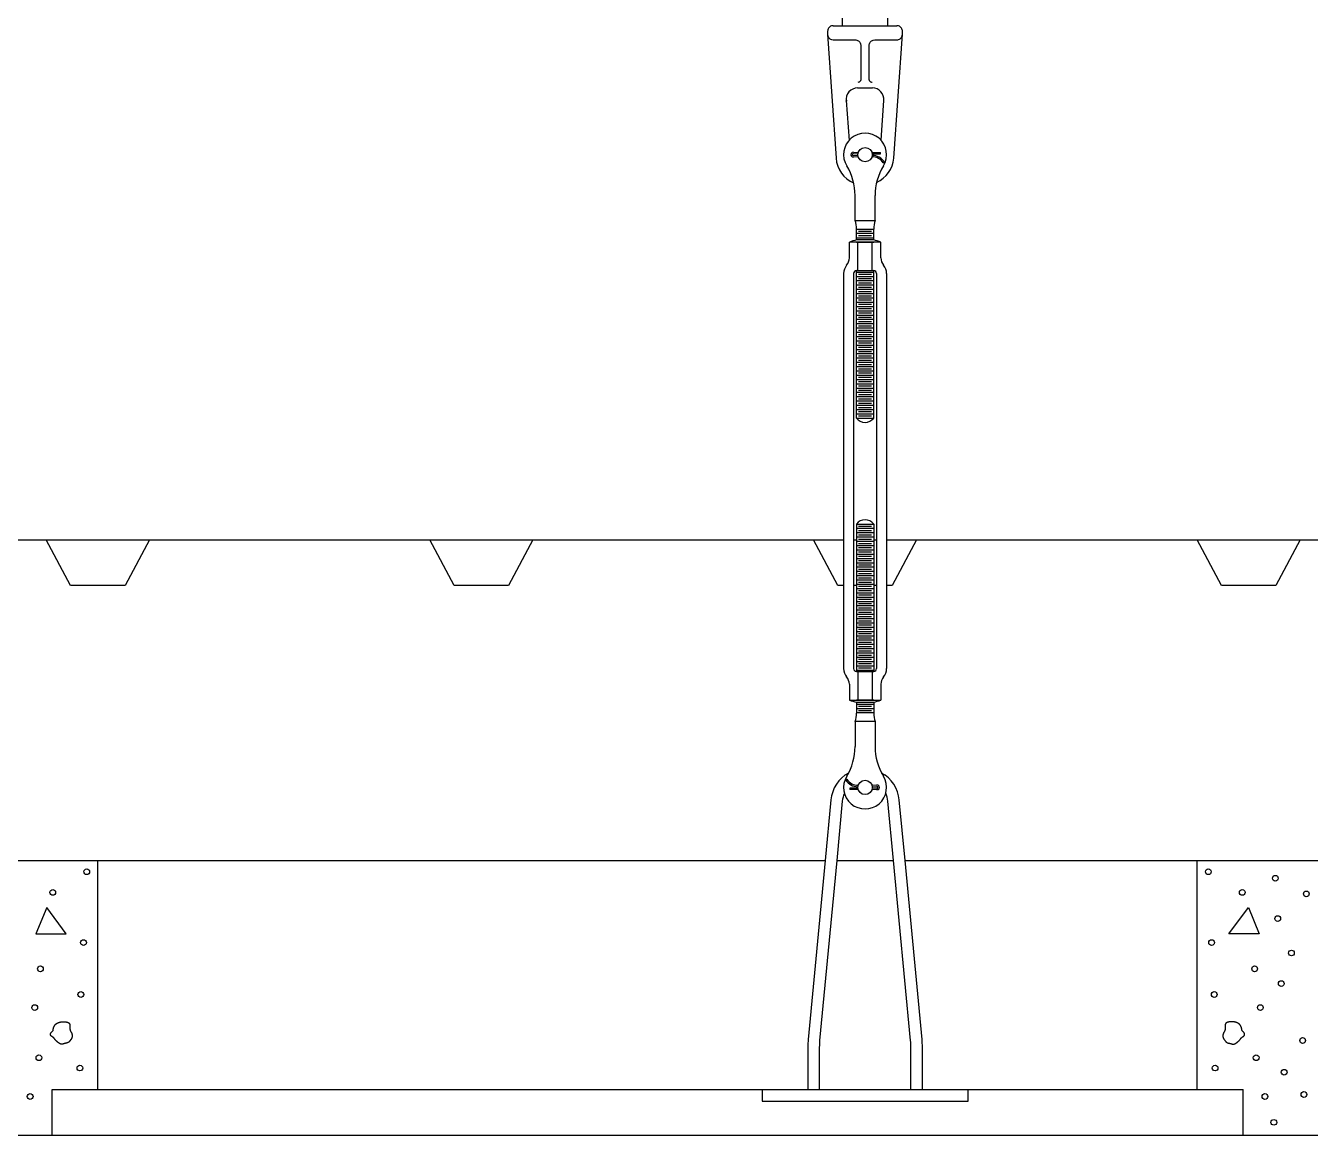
# Model space of a CAD drawing. Extents: x -63 to 400, y -73 to 137.
# Drawn here: x 57.1 to 113.2, y -50.2 to -1.8 of the extents above; entities that cross this region are included whole.
import ezdxf

# ---------------------------------------------------------------- set-up
doc = ezdxf.new("R2010")
doc.units = 0
doc.header["$MEASUREMENT"] = 0
doc.layers.add('2', color=7, linetype='Continuous')

msp = doc.modelspace()

# ---------------------------------------------------------------- linework, layer by layer
at = {"layer": '2', "color": 5, "linetype": 'Continuous'}
for p, q in [((92.782, -1.795), (92.785, 70.015)), ((94.763, -1.795), (94.766, 70.015)), ((92.144, -1.97), (92.133, -2.042)), ((92.133, -2.042), (92.133, -2.161)), ((92.133, -2.161), (92.136, -2.197)), ((92.133, -2.161), (92.509, -7.58)), ((92.136, -2.197), (92.144, -2.234)), ((92.158, -1.933), (92.144, -1.97)), ((92.144, -2.234), (92.158, -2.27)), ((92.179, -1.898), (92.158, -1.933)), ((92.206, -1.867), (92.179, -1.898)), ((92.237, -1.841), (92.206, -1.867)), ((92.271, -1.82), (92.237, -1.841)), ((92.308, -1.806), (92.271, -1.82)), ((92.345, -1.797), (92.308, -1.806)), ((92.381, -1.795), (92.345, -1.797)), ((92.381, -1.795), (95.164, -1.795)), ((95.028, -7.577), (95.412, -2.161)), ((95.237, -1.806), (95.164, -1.795)), ((95.273, -1.82), (95.237, -1.806)), ((95.308, -1.841), (95.273, -1.82)), ((95.339, -1.867), (95.308, -1.841)), ((95.365, -1.898), (95.339, -1.867)), ((95.386, -1.933), (95.365, -1.898)), ((95.401, -1.97), (95.386, -1.933)), ((95.386, -2.27), (95.401, -2.234)), ((95.409, -2.006), (95.401, -1.97)), ((95.401, -2.234), (95.412, -2.161)), ((95.412, -2.042), (95.409, -2.006)), ((95.412, -2.161), (95.412, -2.042)), ((92.158, -2.27), (92.179, -2.305)), ((92.179, -2.305), (92.206, -2.336)), ((92.206, -2.336), (92.237, -2.363)), ((92.237, -2.363), (92.271, -2.383)), ((92.271, -2.383), (92.308, -2.398)), ((92.308, -2.398), (92.381, -2.409)), ((92.381, -2.409), (93.339, -2.409)), ((93.339, -2.409), (93.375, -2.411)), ((93.375, -2.411), (93.412, -2.42)), ((93.412, -2.42), (93.448, -2.434)), ((93.448, -2.434), (93.483, -2.455)), ((93.483, -2.455), (93.514, -2.481)), ((93.514, -2.481), (93.54, -2.513)), ((93.54, -2.513), (93.561, -2.547)), ((93.561, -2.547), (93.576, -2.584)), ((93.576, -2.584), (93.587, -2.656)), ((93.587, -2.656), (93.587, -4.147)), ((93.958, -2.656), (93.96, -2.621)), ((93.958, -4.147), (93.958, -2.656)), ((93.96, -2.621), (93.969, -2.584)), ((93.969, -2.584), (93.983, -2.547)), ((93.983, -2.547), (94.004, -2.513)), ((94.004, -2.513), (94.031, -2.481)), ((94.031, -2.481), (94.062, -2.455)), ((94.062, -2.455), (94.096, -2.434)), ((94.096, -2.434), (94.133, -2.42)), ((94.133, -2.42), (94.206, -2.409)), ((94.206, -2.409), (95.164, -2.409)), ((95.164, -2.409), (95.2, -2.406)), ((95.2, -2.406), (95.237, -2.398)), ((95.237, -2.398), (95.273, -2.383)), ((95.273, -2.383), (95.308, -2.363)), ((95.308, -2.363), (95.339, -2.336)), ((95.339, -2.336), (95.365, -2.305)), ((95.365, -2.305), (95.386, -2.27)), ((93.499, -4.265), (93.463, -4.271)), ((93.517, -4.258), (93.499, -4.265)), ((93.535, -4.248), (93.517, -4.258)), ((93.55, -4.235), (93.535, -4.248)), ((93.564, -4.219), (93.55, -4.235)), ((93.574, -4.202), (93.564, -4.219)), ((93.581, -4.184), (93.574, -4.202)), ((93.585, -4.165), (93.581, -4.184)), ((93.587, -4.147), (93.585, -4.165)), ((93.963, -4.184), (93.958, -4.147)), ((93.971, -4.202), (93.963, -4.184)), ((93.981, -4.219), (93.971, -4.202)), ((93.994, -4.235), (93.981, -4.219)), ((94.01, -4.248), (93.994, -4.235)), ((94.027, -4.258), (94.01, -4.248)), ((94.045, -4.265), (94.027, -4.258)), ((94.064, -4.27), (94.045, -4.265)), ((94.082, -4.271), (94.064, -4.27)), ((93.447, -4.513), (94.099, -4.513)), ((92.956, -5.087), (92.956, -5.056)), ((92.956, -5.056), (93.074, -6.803)), ((94.472, -6.798), (94.592, -5.056)), ((93.263, -7.378), (93.464, -7.394)), ((93.464, -7.456), (93.263, -7.472)), ((93.268, -7.316), (93.477, -7.332)), ((93.477, -7.517), (93.268, -7.534)), ((94.074, -7.332), (94.449, -7.332)), ((94.086, -7.395), (94.449, -7.395)), ((94.449, -7.395), (94.449, -7.332)), ((94.566, -7.787), (94.62, -7.756)), ((93.338, -10.3), (93.338, -9.21)), ((94.213, -10.3), (94.213, -9.21)), ((93.338, -10.3), (94.213, -10.3)), ((93.4, -10.675), (94.15, -10.675)), ((93.4, -11.149), (93.4, -10.675)), ((93.4, -10.857), (94.15, -10.857)), ((93.4, -11.05), (94.15, -11.05)), ((94.15, -11.149), (93.4, -11.149)), ((93.494, -10.769), (94.056, -10.769)), ((93.494, -10.956), (94.056, -10.956)), ((94.15, -11.149), (94.15, -10.675)), ((94.463, -11.237), (93.088, -11.237)), ((93.088, -11.928), (93.088, -11.237)), ((93.4, -11.237), (94.15, -11.237)), ((93.463, -12.487), (93.463, -11.237)), ((94.088, -12.487), (94.088, -11.237)), ((94.463, -11.928), (94.463, -11.237)), ((92.838, -12.612), (92.838, -29.862)), ((93.275, -12.612), (93.275, -29.862)), ((93.4, -18.925), (93.4, -12.487)), ((93.4, -12.487), (94.15, -12.487)), ((93.4, -12.55), (94.15, -12.55)), ((93.4, -12.737), (94.15, -12.737)), ((93.494, -12.644), (94.056, -12.644)), ((93.494, -12.831), (94.056, -12.831)), ((94.15, -18.925), (94.15, -12.487)), ((94.275, -12.612), (94.275, -29.862)), ((94.713, -12.612), (94.713, -29.862)), ((93.4, -12.925), (94.15, -12.925)), ((93.4, -13.112), (94.15, -13.112)), ((93.4, -13.3), (94.15, -13.3)), ((93.494, -13.019), (94.056, -13.019)), ((93.494, -13.206), (94.056, -13.206)), ((93.494, -13.394), (94.056, -13.394)), ((93.4, -13.487), (94.15, -13.487)), ((93.4, -13.675), (94.15, -13.675)), ((93.4, -13.862), (94.15, -13.862)), ((93.494, -13.581), (94.056, -13.581)), ((93.494, -13.769), (94.056, -13.769)), ((93.494, -13.956), (94.056, -13.956)), ((93.4, -14.05), (94.15, -14.05)), ((93.4, -14.237), (94.15, -14.237)), ((93.4, -14.425), (94.15, -14.425)), ((93.494, -14.144), (94.056, -14.144)), ((93.494, -14.331), (94.056, -14.331)), ((93.494, -14.519), (94.056, -14.519)), ((93.4, -14.612), (94.15, -14.612)), ((93.4, -14.8), (94.15, -14.8)), ((93.4, -14.987), (94.15, -14.987)), ((93.494, -14.706), (94.056, -14.706)), ((93.494, -14.894), (94.056, -14.894)), ((93.494, -15.081), (94.056, -15.081)), ((93.4, -15.175), (94.15, -15.175)), ((93.4, -15.362), (94.15, -15.362)), ((93.4, -15.55), (94.15, -15.55)), ((93.494, -15.269), (94.056, -15.269)), ((93.494, -15.456), (94.056, -15.456)), ((93.494, -15.644), (94.056, -15.644)), ((93.4, -15.737), (94.15, -15.737)), ((93.4, -15.925), (94.15, -15.925)), ((93.4, -16.112), (94.15, -16.112)), ((93.494, -15.831), (94.056, -15.831)), ((93.494, -16.019), (94.056, -16.019)), ((93.494, -16.206), (94.056, -16.206)), ((93.4, -16.3), (94.15, -16.3)), ((93.4, -16.487), (94.15, -16.487)), ((93.4, -16.675), (94.15, -16.675)), ((93.494, -16.394), (94.056, -16.394)), ((93.494, -16.581), (94.056, -16.581)), ((93.494, -16.769), (94.056, -16.769)), ((93.4, -16.862), (94.15, -16.862)), ((93.4, -17.05), (94.15, -17.05)), ((93.4, -17.237), (94.15, -17.237)), ((93.494, -16.956), (94.056, -16.956)), ((93.494, -17.144), (94.056, -17.144)), ((93.494, -17.331), (94.056, -17.331)), ((93.4, -17.425), (94.15, -17.425)), ((93.4, -17.612), (94.15, -17.612)), ((93.4, -17.8), (94.15, -17.8)), ((93.494, -17.519), (94.056, -17.519)), ((93.494, -17.706), (94.056, -17.706)), ((93.494, -17.894), (94.056, -17.894)), ((93.4, -17.987), (94.15, -17.987)), ((93.4, -18.175), (94.15, -18.175)), ((93.4, -18.362), (94.15, -18.362)), ((93.494, -18.081), (94.056, -18.081)), ((93.494, -18.269), (94.056, -18.269)), ((93.494, -18.456), (94.056, -18.456)), ((93.4, -18.55), (94.15, -18.55)), ((93.4, -18.737), (94.15, -18.737)), ((93.4, -18.925), (94.15, -18.925)), ((93.494, -18.644), (94.056, -18.644)), ((93.494, -18.831), (94.056, -18.831)), ((93.4, -23.55), (93.4, -29.987)), ((93.4, -23.55), (94.15, -23.55)), ((94.15, -23.55), (94.15, -29.987)), ((93.4, -23.737), (94.15, -23.737)), ((93.4, -23.925), (94.15, -23.925)), ((93.4, -24.112), (94.15, -24.112)), ((93.494, -23.644), (94.056, -23.644)), ((93.494, -23.831), (94.056, -23.831)), ((93.494, -24.019), (94.056, -24.019)), ((27.713, -24.235), (92.838, -24.235)), ((59.088, -26.235), (58.025, -24.235)), ((62.525, -24.235), (61.463, -26.235)), ((75.838, -26.235), (74.775, -24.235)), ((79.275, -24.235), (78.213, -26.235)), ((92.588, -26.235), (91.525, -24.235)), ((93.275, -24.235), (93.4, -24.235)), ((93.4, -24.3), (94.15, -24.3)), ((93.4, -24.487), (94.15, -24.487)), ((93.4, -24.675), (94.15, -24.675)), ((93.494, -24.206), (94.056, -24.206)), ((93.494, -24.394), (94.056, -24.394)), ((93.494, -24.581), (94.056, -24.581)), ((94.15, -24.235), (94.275, -24.235)), ((94.713, -24.235), (162.588, -24.235)), ((96.025, -24.235), (94.963, -26.235)), ((109.338, -26.235), (108.275, -24.235)), ((112.775, -24.235), (111.713, -26.235)), ((93.4, -24.862), (94.15, -24.862)), ((93.4, -25.05), (94.15, -25.05)), ((93.4, -25.237), (94.15, -25.237)), ((93.494, -24.769), (94.056, -24.769)), ((93.494, -24.956), (94.056, -24.956)), ((93.494, -25.144), (94.056, -25.144)), ((93.4, -25.425), (94.15, -25.425)), ((93.4, -25.612), (94.15, -25.612)), ((93.4, -25.8), (94.15, -25.8)), ((93.494, -25.331), (94.056, -25.331)), ((93.494, -25.519), (94.056, -25.519)), ((93.494, -25.706), (94.056, -25.706)), ((61.463, -26.235), (59.088, -26.235)), ((78.213, -26.235), (75.838, -26.235)), ((92.838, -26.235), (92.588, -26.235)), ((93.4, -26.237), (93.275, -26.237)), ((93.4, -25.987), (94.15, -25.987)), ((93.4, -26.175), (94.15, -26.175)), ((93.494, -25.894), (94.056, -25.894)), ((93.494, -26.081), (94.056, -26.081)), ((93.494, -26.269), (94.056, -26.269)), ((94.275, -26.237), (94.15, -26.237)), ((94.963, -26.235), (94.713, -26.235)), ((111.713, -26.235), (109.338, -26.235)), ((93.4, -26.362), (94.15, -26.362)), ((93.4, -26.55), (94.15, -26.55)), ((93.4, -26.737), (94.15, -26.737)), ((93.494, -26.456), (94.056, -26.456)), ((93.494, -26.644), (94.056, -26.644)), ((93.494, -26.831), (94.056, -26.831)), ((93.4, -26.925), (94.15, -26.925)), ((93.4, -27.112), (94.15, -27.112)), ((93.4, -27.3), (94.15, -27.3)), ((93.494, -27.019), (94.056, -27.019)), ((93.494, -27.206), (94.056, -27.206)), ((93.494, -27.394), (94.056, -27.394)), ((93.4, -27.487), (94.15, -27.487)), ((93.4, -27.675), (94.15, -27.675)), ((93.4, -27.862), (94.15, -27.862)), ((93.494, -27.581), (94.056, -27.581)), ((93.494, -27.769), (94.056, -27.769)), ((93.494, -27.956), (94.056, -27.956)), ((93.4, -28.05), (94.15, -28.05)), ((93.4, -28.237), (94.15, -28.237)), ((93.4, -28.425), (94.15, -28.425)), ((93.494, -28.144), (94.056, -28.144)), ((93.494, -28.331), (94.056, -28.331)), ((93.494, -28.519), (94.056, -28.519)), ((93.4, -28.612), (94.15, -28.612)), ((93.4, -28.8), (94.15, -28.8)), ((93.4, -28.987), (94.15, -28.987)), ((93.494, -28.706), (94.056, -28.706)), ((93.494, -28.894), (94.056, -28.894)), ((93.494, -29.081), (94.056, -29.081)), ((93.4, -29.175), (94.15, -29.175)), ((93.4, -29.362), (94.15, -29.362)), ((93.4, -29.55), (94.15, -29.55)), ((93.494, -29.269), (94.056, -29.269)), ((93.494, -29.456), (94.056, -29.456)), ((93.494, -29.644), (94.056, -29.644)), ((93.4, -29.737), (94.15, -29.737)), ((93.4, -29.925), (94.15, -29.925)), ((93.4, -29.987), (94.15, -29.987)), ((93.463, -29.987), (93.463, -31.237)), ((93.494, -29.831), (94.056, -29.831)), ((94.088, -29.987), (94.088, -31.237)), ((93.088, -30.547), (93.088, -31.237)), ((94.463, -30.547), (94.463, -31.237)), ((93.088, -31.237), (94.463, -31.237)), ((94.15, -31.237), (93.4, -31.237)), ((93.4, -31.326), (93.4, -31.8)), ((93.4, -31.326), (94.15, -31.326)), ((94.15, -31.326), (94.15, -31.8)), ((94.15, -31.425), (93.4, -31.425)), ((94.15, -31.617), (93.4, -31.617)), ((94.15, -31.8), (93.4, -31.8)), ((94.056, -31.519), (93.494, -31.519)), ((94.056, -31.706), (93.494, -31.706)), ((93.338, -32.175), (93.338, -33.264)), ((94.213, -32.175), (93.338, -32.175)), ((94.213, -32.175), (94.213, -33.264)), ((92.984, -34.687), (92.931, -34.719)), ((93.464, -35.08), (93.102, -35.08)), ((93.102, -35.08), (93.102, -35.142)), ((93.477, -35.142), (93.102, -35.142)), ((94.074, -34.957), (94.282, -34.941)), ((94.282, -35.159), (94.074, -35.142)), ((94.086, -35.019), (94.287, -35.003)), ((94.287, -35.097), (94.086, -35.081)), ((92.283, -35.598), (92.033, -38.24)), ((92.781, -35.646), (92.535, -38.24)), ((95.018, -38.24), (94.772, -35.646)), ((95.52, -38.24), (95.27, -35.598)), ((28.521, -38.237), (92.033, -38.237)), ((60.277, -48.237), (60.277, -38.237)), ((92.033, -38.24), (91.292, -46.052)), ((92.535, -38.24), (91.79, -46.099)), ((92.535, -38.237), (95.018, -38.237)), ((95.763, -46.099), (95.018, -38.24)), ((95.52, -38.237), (161.783, -38.237)), ((96.261, -46.052), (95.52, -38.24)), ((108.277, -48.237), (108.277, -38.237)), ((58.046, -40.298), (57.575, -41.448)), ((58.897, -41.448), (58.046, -40.298)), ((109.656, -41.448), (110.508, -40.298)), ((110.508, -40.298), (110.978, -41.448)), ((57.575, -41.448), (58.897, -41.448)), ((110.978, -41.448), (109.656, -41.448)), ((91.277, -46.382), (91.277, -48.24)), ((91.777, -46.382), (91.777, -48.24)), ((95.777, -48.24), (95.777, -46.382)), ((96.277, -48.24), (96.277, -46.382)), ((58.277, -48.237), (110.277, -48.237)), ((58.277, -50.237), (58.277, -48.237)), ((89.277, -48.24), (89.277, -48.74)), ((89.277, -48.74), (98.277, -48.74)), ((98.277, -48.74), (98.277, -48.24)), ((110.277, -50.237), (110.277, -48.237)), ((-23.723, -50.237), (264.277, -50.237))]:
    msp.add_line(p, q, dxfattribs=at)
for points in [[(58.319, -45.673), (58.321, -45.655, -0.004785), (58.324, -45.637, -0.004913), (58.327, -45.62, -0.005179), (58.33, -45.604, -0.005594), (58.333, -45.588, -0.005983), (58.337, -45.572, -0.006362), (58.341, -45.557, -0.006756), (58.345, -45.542, -0.00718), (58.35, -45.527, -0.007603), (58.355, -45.513, -0.008039), (58.361, -45.499, -0.008471), (58.367, -45.486, -0.00891), (58.373, -45.473, -0.009333), (58.38, -45.461, -0.00975), (58.387, -45.449, -0.010138), (58.395, -45.437, -0.010509), (58.403, -45.426, -0.010826), (58.411, -45.415, -0.011103), (58.42, -45.405, -0.011341), (58.429, -45.395, -0.011564), (58.439, -45.386, -0.011551), (58.449, -45.376, -0.011336), (58.46, -45.368, -0.011036), (58.471, -45.36, -0.010634), (58.483, -45.352, -0.010268), (58.495, -45.345, -0.009897), (58.507, -45.338, -0.009544), (58.52, -45.331, -0.009179), (58.533, -45.325, -0.008841), (58.546, -45.319, -0.008503), (58.56, -45.314, -0.008191), (58.574, -45.309, -0.007883), (58.588, -45.304, -0.007603), (58.603, -45.3, -0.007329), (58.617, -45.296, -0.007081), (58.632, -45.293, -0.006841), (58.648, -45.29, -0.006626), (58.663, -45.287, -0.006419), (58.679, -45.285, -0.006236), (58.694, -45.283, -0.006061), (58.71, -45.282, -0.005907), (58.726, -45.281, -0.005763), (58.743, -45.28, -0.005637), (58.759, -45.28, -0.005521), (58.775, -45.28, -0.005421), (58.792, -45.28, -0.005329), (58.808, -45.281, -0.005258), (58.825, -45.282, -0.005201), (58.841, -45.283, -0.00514), (58.858, -45.285, -0.005062), (58.874, -45.287, -0.005083), (58.89, -45.289, -0.005221), (58.907, -45.292, -0.006031), (58.923, -45.295, -0.007829), (58.939, -45.299, -0.009649), (58.954, -45.303, -0.011932), (58.968, -45.308, -0.014416), (58.982, -45.313, -0.017553), (58.995, -45.32, -0.021223), (59.006, -45.327, -0.025951), (59.017, -45.335, -0.03001), (59.026, -45.345, -0.033019), (59.033, -45.355, -0.032883), (59.039, -45.366, -0.029027), (59.045, -45.378, -0.025269), (59.049, -45.391, -0.021469), (59.052, -45.404, -0.017986), (59.054, -45.419, -0.014521), (59.056, -45.433, -0.011672), (59.057, -45.448, -0.008962), (59.057, -45.464, -0.006754), (59.058, -45.48, -0.004559), (59.058, -45.496, -0.002745), (59.057, -45.513, -0.000833), (59.057, -45.529, 0.000805), (59.057, -45.546, 0.002637), (59.058, -45.562, 0.004312), (59.058, -45.578, 0.006297), (59.059, -45.595, 0.008122), (59.061, -45.611, 0.010228), (59.063, -45.626, 0.012587), (59.066, -45.641, 0.01574), (59.07, -45.656, 0.017251), (59.075, -45.67, 0.017002), (59.081, -45.684, 0.015078), (59.088, -45.697, 0.010869), (59.095, -45.71, 0.007364), (59.102, -45.723, 0.003739), (59.11, -45.736, 0.000502), (59.117, -45.749, -0.003172), (59.124, -45.762, -0.006628), (59.131, -45.775, -0.010722), (59.137, -45.789, -0.013226), (59.142, -45.803, -0.014832), (59.146, -45.817, -0.015088), (59.15, -45.832, -0.014292), (59.153, -45.847, -0.013883), (59.155, -45.862, -0.013764), (59.156, -45.878, -0.013686), (59.156, -45.893, -0.013657), (59.156, -45.908, -0.013745), (59.154, -45.924, -0.013963), (59.152, -45.939, -0.014224), (59.149, -45.954, -0.014554), (59.145, -45.968, -0.015101), (59.14, -45.982, -0.015976), (59.134, -45.996, -0.015668), (59.128, -46.01, -0.013866), (59.12, -46.023, -0.011842), (59.113, -46.035, -0.009091), (59.105, -46.048, -0.00656), (59.096, -46.06, -0.003629), (59.088, -46.072, -0.001959), (59.079, -46.084, -0.001108), (59.07, -46.096, -0.001572), (59.062, -46.108, -0.00347), (59.053, -46.12, -0.004668), (59.044, -46.132, -0.005443), (59.034, -46.143, -0.007694), (59.024, -46.155, -0.01221), (59.013, -46.165, -0.017137), (59.002, -46.174, -0.023974), (58.99, -46.182, -0.025959), (58.977, -46.189, -0.022284), (58.964, -46.195, -0.018818), (58.95, -46.2, -0.015063), (58.936, -46.204, -0.011683), (58.922, -46.208, -0.008014), (58.907, -46.212, -0.004976), (58.892, -46.215, -0.00181), (58.877, -46.218, 0.001224), (58.861, -46.221, 0.004947), (58.846, -46.225, 0.006053), (58.831, -46.229, 0.004853), (58.817, -46.234, 0.003013), (58.802, -46.238, 0.000016), (58.787, -46.242, -0.002521), (58.773, -46.246, -0.00528), (58.758, -46.25, -0.007878), (58.744, -46.253, -0.010941), (58.73, -46.255, -0.014094), (58.716, -46.257, -0.017981), (58.702, -46.257, -0.020233), (58.688, -46.256, -0.021055), (58.674, -46.254, -0.020457), (58.66, -46.251, -0.018422), (58.647, -46.246, -0.016727), (58.633, -46.241, -0.015121), (58.62, -46.235, -0.013622), (58.607, -46.228, -0.012038), (58.594, -46.221, -0.010686), (58.581, -46.213, -0.009342), (58.568, -46.204, -0.008202), (58.555, -46.195, -0.007044), (58.543, -46.185, -0.006083), (58.53, -46.175, -0.005098), (58.518, -46.165, -0.004237), (58.506, -46.155, -0.003276), (58.494, -46.144, -0.002582), (58.482, -46.134, -0.001962), (58.47, -46.123, -0.000895), (58.459, -46.113, 0.000947), (58.448, -46.102, -0.001004), (58.437, -46.092, -0.007533), (58.426, -46.082, -0.013881), (58.417, -46.07, -0.021241), (58.408, -46.058, -0.018761), (58.4, -46.046, -0.006753), (58.392, -46.033, 0.002565), (58.384, -46.021, 0.012008), (58.375, -46.009, 0.015872), (58.366, -45.998, 0.014536), (58.355, -45.988, 0.013302), (58.345, -45.977, 0.011978), (58.333, -45.968, 0.010661), (58.321, -45.958, 0.009179), (58.308, -45.949, 0.006686), (58.295, -45.939, 0.00297), (58.282, -45.93, -0.000284), (58.269, -45.921, -0.004153), (58.257, -45.912, -0.007845), (58.245, -45.902, -0.012498), (58.235, -45.893, -0.01805), (58.226, -45.883, -0.025988), (58.218, -45.872, -0.033213), (58.213, -45.862, -0.038945), (58.209, -45.85, -0.042043), (58.208, -45.839, -0.041098), (58.208, -45.827, -0.037039), (58.21, -45.815, -0.031405), (58.213, -45.802, -0.029902), (58.219, -45.789, -0.029417), (58.227, -45.775, -0.018987), (58.235, -45.762, -0.006842), (58.243, -45.749, -0.021033), (58.257, -45.733, -0.026686), (58.282, -45.707, -0.010564), (58.318, -45.672, -0.005181)], [(110.234, -45.673), (110.232, -45.655, 0.004785), (110.23, -45.637, 0.004913), (110.227, -45.62, 0.005179), (110.224, -45.604, 0.005594), (110.22, -45.588, 0.005983), (110.216, -45.572, 0.006362), (110.212, -45.557, 0.006756), (110.208, -45.542, 0.00718), (110.203, -45.527, 0.007603), (110.198, -45.513, 0.008039), (110.192, -45.499, 0.008471), (110.186, -45.486, 0.00891), (110.18, -45.473, 0.009333), (110.173, -45.461, 0.00975), (110.166, -45.449, 0.010138), (110.159, -45.437, 0.010509), (110.151, -45.426, 0.010826), (110.142, -45.415, 0.011103), (110.133, -45.405, 0.011341), (110.124, -45.395, 0.011564), (110.114, -45.386, 0.011551), (110.104, -45.376, 0.011336), (110.093, -45.368, 0.011036), (110.082, -45.36, 0.010634), (110.071, -45.352, 0.010268), (110.059, -45.345, 0.009897), (110.046, -45.338, 0.009544), (110.034, -45.331, 0.009179), (110.021, -45.325, 0.008841), (110.007, -45.319, 0.008503), (109.993, -45.314, 0.008191), (109.98, -45.309, 0.007883), (109.965, -45.304, 0.007603), (109.951, -45.3, 0.007329), (109.936, -45.296, 0.007081), (109.921, -45.293, 0.006841), (109.906, -45.29, 0.006626), (109.89, -45.287, 0.006419), (109.875, -45.285, 0.006236), (109.859, -45.283, 0.006061), (109.843, -45.282, 0.005907), (109.827, -45.281, 0.005763), (109.811, -45.28, 0.005637), (109.794, -45.28, 0.005521), (109.778, -45.28, 0.005421), (109.762, -45.28, 0.005329), (109.745, -45.281, 0.005258), (109.729, -45.282, 0.005201), (109.712, -45.283, 0.00514), (109.696, -45.285, 0.005062), (109.679, -45.287, 0.005083), (109.663, -45.289, 0.005221), (109.646, -45.292, 0.006031), (109.63, -45.295, 0.007829), (109.615, -45.299, 0.009649), (109.599, -45.303, 0.011932), (109.585, -45.308, 0.014416), (109.571, -45.313, 0.017553), (109.559, -45.32, 0.021223), (109.547, -45.327, 0.025951), (109.537, -45.335, 0.03001), (109.528, -45.345, 0.033019), (109.52, -45.355, 0.032883), (109.514, -45.366, 0.029027), (109.509, -45.378, 0.025269), (109.505, -45.391, 0.021469), (109.502, -45.404, 0.017986), (109.499, -45.419, 0.014521), (109.498, -45.433, 0.011672), (109.497, -45.448, 0.008962), (109.496, -45.464, 0.006754), (109.496, -45.48, 0.004559), (109.496, -45.496, 0.002745), (109.496, -45.513, 0.000833), (109.496, -45.529, -0.000805), (109.496, -45.546, -0.002637), (109.496, -45.562, -0.004312), (109.495, -45.578, -0.006297), (109.494, -45.595, -0.008122), (109.493, -45.611, -0.010228), (109.49, -45.626, -0.012587), (109.487, -45.641, -0.01574), (109.483, -45.656, -0.017251), (109.478, -45.67, -0.017002), (109.472, -45.684, -0.015078), (109.466, -45.697, -0.010869), (109.459, -45.71, -0.007364), (109.451, -45.723, -0.003739), (109.444, -45.736, -0.000502), (109.436, -45.749, 0.003172), (109.429, -45.762, 0.006628), (109.423, -45.775, 0.010722), (109.417, -45.789, 0.013226), (109.411, -45.803, 0.014832), (109.407, -45.817, 0.015088), (109.403, -45.832, 0.014292), (109.4, -45.847, 0.013883), (109.398, -45.862, 0.013764), (109.397, -45.878, 0.013686), (109.397, -45.893, 0.013657), (109.398, -45.908, 0.013745), (109.399, -45.924, 0.013963), (109.401, -45.939, 0.014224), (109.405, -45.954, 0.014554), (109.409, -45.968, 0.015101), (109.413, -45.982, 0.015976), (109.419, -45.996, 0.015668), (109.426, -46.01, 0.013866), (109.433, -46.023, 0.011842), (109.441, -46.035, 0.009091), (109.449, -46.048, 0.00656), (109.457, -46.06, 0.003629), (109.466, -46.072, 0.001959), (109.474, -46.084, 0.001108), (109.483, -46.096, 0.001572), (109.492, -46.108, 0.00347), (109.501, -46.12, 0.004668), (109.51, -46.132, 0.005443), (109.519, -46.143, 0.007694), (109.529, -46.155, 0.01221), (109.54, -46.165, 0.017137), (109.551, -46.174, 0.023974), (109.563, -46.182, 0.025959), (109.576, -46.189, 0.022284), (109.589, -46.195, 0.018818), (109.603, -46.2, 0.015063), (109.617, -46.204, 0.011683), (109.632, -46.208, 0.008014), (109.647, -46.212, 0.004976), (109.662, -46.215, 0.00181), (109.677, -46.218, -0.001224), (109.692, -46.221, -0.004947), (109.707, -46.225, -0.006053), (109.722, -46.229, -0.004853), (109.737, -46.234, -0.003013), (109.751, -46.238, -0.000016), (109.766, -46.242, 0.002521), (109.781, -46.246, 0.00528), (109.795, -46.25, 0.007878), (109.809, -46.253, 0.010941), (109.823, -46.255, 0.014094), (109.838, -46.257, 0.017981), (109.852, -46.257, 0.020233), (109.865, -46.256, 0.021055), (109.879, -46.254, 0.020457), (109.893, -46.251, 0.018422), (109.907, -46.246, 0.016727), (109.92, -46.241, 0.015121), (109.933, -46.235, 0.013622), (109.947, -46.228, 0.012038), (109.96, -46.221, 0.010686), (109.973, -46.213, 0.009342), (109.985, -46.204, 0.008202), (109.998, -46.195, 0.007044), (110.011, -46.185, 0.006083), (110.023, -46.175, 0.005098), (110.035, -46.165, 0.004237), (110.047, -46.155, 0.003276), (110.059, -46.144, 0.002582), (110.071, -46.134, 0.001962), (110.083, -46.123, 0.000895), (110.094, -46.113, -0.000947), (110.106, -46.102, 0.001004), (110.117, -46.092, 0.007533), (110.127, -46.082, 0.013881), (110.136, -46.07, 0.021241), (110.145, -46.058, 0.018761), (110.153, -46.046, 0.006753), (110.161, -46.033, -0.002565), (110.169, -46.021, -0.012008), (110.178, -46.009, -0.015872), (110.188, -45.998, -0.014536), (110.198, -45.988, -0.013302), (110.209, -45.977, -0.011978), (110.22, -45.968, -0.010661), (110.232, -45.958, -0.009179), (110.245, -45.949, -0.006686), (110.258, -45.939, -0.00297), (110.271, -45.93, 0.000284), (110.284, -45.921, 0.004153), (110.296, -45.912, 0.007845), (110.308, -45.902, 0.012498), (110.318, -45.893, 0.01805), (110.328, -45.883, 0.025988), (110.335, -45.872, 0.033213), (110.34, -45.862, 0.038945), (110.344, -45.85, 0.042043), (110.346, -45.839, 0.041098), (110.345, -45.827, 0.037039), (110.343, -45.815, 0.031405), (110.34, -45.802, 0.029902), (110.334, -45.789, 0.029417), (110.327, -45.775, 0.018987), (110.319, -45.762, 0.006842), (110.311, -45.749, 0.021033), (110.297, -45.733, 0.026686), (110.271, -45.707, 0.010564), (110.236, -45.672, 0.005181)]]:
    msp.add_lwpolyline(points, format="xyb", dxfattribs=at)
for centre, radius in [((93.775, -7.425), 0.312), ((93.775, -35.05), 0.312), ((59.792, -38.73), 0.125), ((108.761, -38.73), 0.125), ((111.686, -39.014), 0.125), ((58.31, -39.633), 0.125), ((110.243, -39.633), 0.125), ((113.039, -39.697), 0.125), ((111.791, -40.776), 0.125), ((59.651, -41.823), 0.125), ((108.903, -41.823), 0.125), ((112.391, -42.279), 0.125), ((57.769, -42.97), 0.125), ((110.784, -42.97), 0.125), ((111.944, -43.614), 0.125), ((59.535, -44.091), 0.125), ((109.019, -44.091), 0.125), ((57.521, -44.662), 0.125), ((111.032, -44.662), 0.125), ((112.879, -46.099), 0.125), ((57.705, -46.849), 0.125), ((110.849, -46.849), 0.125), ((59.496, -47.3), 0.125), ((109.057, -47.3), 0.125), ((112.072, -47.482), 0.125), ((57.322, -48.543), 0.125), ((111.231, -48.543), 0.125), ((112.934, -48.455), 0.125), ((111.622, -49.671), 0.125)]:
    msp.add_circle(centre, radius, dxfattribs=at)
for centre, radius, start, end in [((93.444, -5.007), 0.494, 89.663, 189.3301), ((94.099, -5.008), 0.495, 354.4687, 90.0032), ((93.775, -7.425), 0.938, 328.7095, 211.2904), ((93.775, -7.49), 1.269, 184.0801, 246.8386), ((93.26, -7.425), 0.109, 85.5189, 274.4811), ((93.26, -7.425), 0.0469, 85.5189, 274.4811), ((94.093, -8.067), 0.55, 30.5508, 91.9631), ((94.093, -8.067), 0.612, 30.5508, 90.5806), ((93.734, -7.46), 1.3, 294.7793, 354.8006), ((90.838, -9.21), 2.5, 0, 31.2904), ((96.713, -9.21), 2.5, 148.7096, 180), ((92.238, -10.676), 1.163, 0.0532, 18.8714), ((95.313, -10.676), 1.163, 161.1286, 179.9468), ((93.775, -13.065), 1.953, 101.0695, 110.6097), ((93.775, -13.065), 1.953, 69.3903, 78.9305), ((93.4, -12.612), 0.562, 139.8808, 180), ((92.588, -11.928), 0.5, 319.8808, 0), ((94.963, -11.928), 0.5, 180, 220.1192), ((94.15, -12.612), 0.562, 0, 40.1192), ((93.4, -12.612), 0.125, 90, 180), ((94.15, -12.612), 0.125, 0, 90), ((93.775, -18.644), 0.469, 216.8699, 323.1301), ((93.775, -23.831), 0.469, 36.8699, 143.1301), ((93.4, -29.862), 0.562, 180, 220.1192), ((92.588, -30.547), 0.5, 0, 40.1192), ((93.4, -29.862), 0.125, 180, 270), ((94.15, -29.862), 0.125, 270, 0), ((94.963, -30.547), 0.5, 139.8808, 180), ((94.15, -29.862), 0.562, 319.8808, 0), ((93.775, -29.409), 1.953, 249.3903, 258.9305), ((93.775, -29.409), 1.953, 281.0695, 290.6097), ((92.238, -31.799), 1.163, 341.1286, 359.9468), ((95.313, -31.799), 1.163, 180.0532, 198.8714), ((90.838, -33.264), 2.5, 328.7095, 0), ((96.713, -33.264), 2.5, 180, 211.2904), ((93.775, -35.737), 1.5, 118.7659, 174.5839), ((93.775, -35.05), 0.938, 148.7096, 31.2905), ((93.458, -34.408), 0.612, 210.5508, 270.5806), ((93.458, -34.408), 0.55, 210.5508, 271.9631), ((93.775, -35.737), 1.5, 5.4161, 61.2341), ((93.775, -35.737), 1, 154.417, 174.5839), ((94.291, -35.05), 0.109, 265.5189, 94.4811), ((94.291, -35.05), 0.0469, 265.5189, 94.4811), ((93.775, -35.737), 1, 5.4161, 25.583), ((94.777, -46.382), 3.5, 174.5839, 180), ((94.777, -46.382), 3, 174.5839, 180), ((92.777, -46.382), 3, 0, 5.4161), ((92.777, -46.382), 3.5, 0, 5.4161)]:
    msp.add_arc(centre, radius, start, end, dxfattribs=at)

doc.saveas('drawing.dxf')
